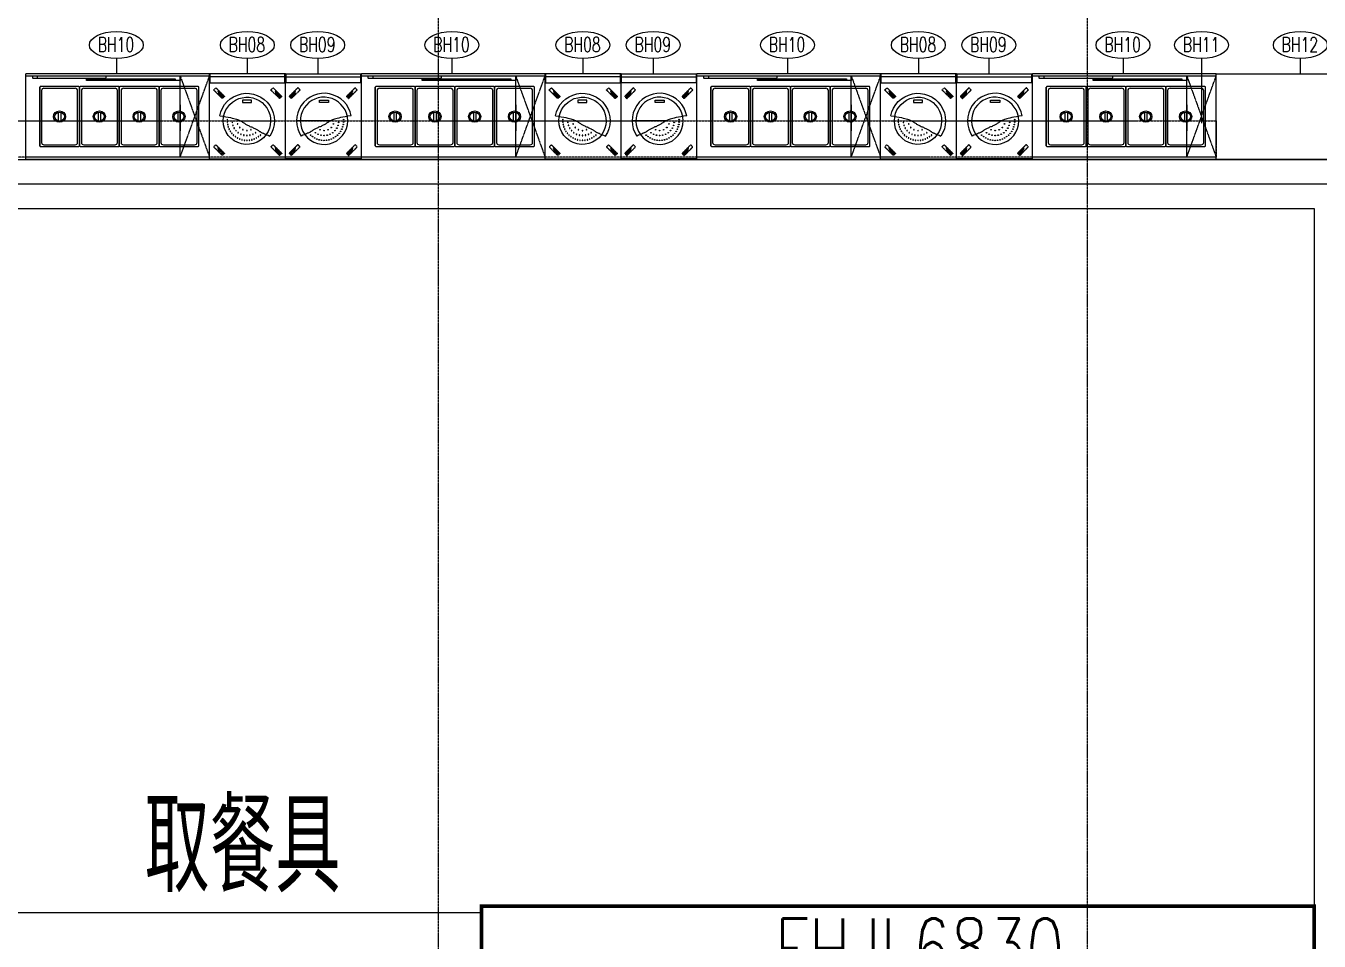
# Model space of a CAD drawing. Extents: x -12047294 to -5625356, y -1456591 to -622873.
# Drawn here: x -6036006 to -6025445, y -733309 to -725833 of the extents above; entities that cross this region are included whole.
import ezdxf

# ---------------------------------------------------------------- set-up
doc = ezdxf.new("R2010")
doc.units = 0
doc.header["$LTSCALE"] = 10
doc.header["$MEASUREMENT"] = 0
for name, pattern in [('__DASH', [0.35, 0.25, -0.1]), ('DASH', [0.35, 0.25, -0.1]), ('DASHED', [0.75, 0.5, -0.25]), ('DOTE', [2.42, 2, -0.2, 0.02, -0.2])]:
    doc.linetypes.add(name, pattern=pattern)
for name, color, linetype in [('A-Fur', 156, 'Continuous'), ('A-TEXTDOOR', 181, 'Continuous'), ('A-TextRoom', 7, 'Continuous'), ('A-卷帘垂壁', 151, 'Continuous'), ('CURTWALL', 4, 'Continuous'), ('DOTE', 9, 'DOTE'), ('EQUIP', 1, 'Continuous'), ('FUR-家俱-活动', 156, 'Continuous'), ('Iteam', 4, 'Continuous')]:
    doc.layers.add(name, color=color, linetype=linetype)
doc.styles.add('_TCH_WINDOW', font='tjromans.shx', dxfattribs={"width": 0.7, "height": 3.5, "bigfont": 'tjhztxt.shx'})
doc.styles.add('SHZF-注释', font='romanc.shx', dxfattribs={"width": 0.8, "bigfont": 'shzf-hz.shx'})
doc.styles.add('注解汉字', font='tjromans.shx', dxfattribs={"width": 0.75, "bigfont": 'tjhztxt.shx'})

# ---------------------------------------------------------------- blocks, each defined once
blk = doc.blocks.new('A$C73061956')
at = {"layer": 'FUR-家俱-活动', "elevation": 100}
blk.add_lwpolyline([(18994, 17030), (18994, 16130), (14744, 16130), (14744, 17030)], close=True, dxfattribs=at)
blk = doc.blocks.new('A$C756F5376')
at = {"layer": 'A-卷帘垂壁', "linetype": 'DASHED', "const_width": 30}
blk.add_lwpolyline([(17700, -2910), (17700, -2050), (24500, -2050), (24500, -2910)], dxfattribs=at)
at = {"layer": 'A-TEXTDOOR', "style": '_TCH_WINDOW', "width": 0.705882}
blk.add_text('FHJL6830', height=510, dxfattribs=at).set_placement((20097, -2660, 0))
blk = doc.blocks.new('nfc')
at = {"layer": 'EQUIP'}
for p, q in [((0, 0), (0, -620)), ((0, 0), (620, 0)), ((620, 0), (620, -620)), ((0, -620), (0, -695)), ((0, -620), (620, -620)), ((620, -620), (620, -695)), ((620, -695), (0, -695)), ((615, -670), (5, -670))]:
    blk.add_line(p, q, dxfattribs=at)
at = {"layer": 'EQUIP', "color": 8, "linetype": 'DASH', "ltscale": 0.2}
for p, q in [((103, -32), (69, -66)), ((107, -36), (69, -75)), ((112, -41), (69, -83)), ((116, -45), (69, -92)), ((571, -32), (537, -66)), ((575, -36), (537, -75)), ((579, -41), (537, -83)), ((584, -45), (537, -92)), ((103, -498), (69, -532)), ((107, -502), (69, -540)), ((112, -506), (69, -549)), ((116, -510), (69, -557)), ((571, -498), (537, -532)), ((575, -502), (537, -540)), ((579, -506), (537, -549)), ((584, -510), (537, -557))]:
    blk.add_line(p, q, dxfattribs=at)
at = {"layer": 'EQUIP', "color": 8}
for p, q in [((251, -311), (530, -311)), ((256, -309), (530, -309)), ((280, -309), (280, -311)), ((305, -309), (305, -311)), ((330, -309), (330, -311)), ((355, -309), (355, -311)), ((380, -309), (380, -311)), ((405, -309), (405, -311)), ((430, -309), (430, -311)), ((455, -309), (455, -311)), ((480, -309), (480, -311)), ((505, -309), (505, -311)), ((530, -309), (530, -311)), ((3, -620), (3, -695)), ((5, -620), (5, -695)), ((615, -620), (615, -695)), ((617, -620), (617, -695))]:
    blk.add_line(p, q, dxfattribs=at)
at = {"layer": 'EQUIP', "color": 8, "linetype": 'DASH', "ltscale": 0.2}
for points in [[(104, -26), (34, -97), (51, -115), (122, -44)], [(572, -26), (501, -97), (519, -115), (590, -44)], [(104, -492), (34, -562), (51, -580), (122, -509)], [(572, -492), (501, -562), (519, -580), (590, -509)]]:
    blk.add_lwpolyline(points, close=True, dxfattribs=at)
at = {"layer": 'EQUIP', "color": 8}
blk.add_lwpolyline([(84, -351), (110, -347), (132, -343), (152, -339), (170, -336), (185, -332), (198, -329), (209, -326), (219, -323), (228, -320), (235, -318), (241, -316), (247, -313), (252, -311), (257, -308), (261, -306), (266, -303), (270, -300), (275, -297), (279, -294), (284, -290), (289, -287), (294, -284), (300, -280), (305, -277), (311, -274), (317, -271), (324, -268), (330, -265), (337, -262), (343, -260), (350, -257), (356, -254), (362, -251), (369, -248), (375, -245), (380, -242), (386, -239), (391, -237), (395, -234), (399, -231), (403, -229), (406, -226), (409, -224), (412, -222), (415, -220), (418, -218), (422, -216), (425, -214), (430, -212), (435, -210), (441, -208), (448, -205), (456, -202), (466, -197), (478, -192), (492, -184)], dxfattribs=at)
blk.add_lwpolyline([(268, -480), (268, -460), (342, -460), (342, -480)], close=True, dxfattribs=at)
for centre in [(182, -208), (195, -193), (211, -181), (228, -170), (234, -213), (246, -161), (256, -200), (265, -155), (280, -193), (285, -151), (305, -150), (305, -190), (325, -151), (330, -193), (345, -155), (354, -200), (364, -161), (376, -213), (382, -170), (399, -181), (415, -193), (145, -300), (148, -280), (153, -261), (160, -242), (170, -224), (186, -297), (191, -273), (201, -250), (216, -230), (229, -285), (246, -256), (272, -237), (305, -230), (338, -237), (145, -320)]:
    blk.add_circle(centre, 2.56, dxfattribs=at)
for radius, start, end in [(225, 190.5263, 33.9056), (193, 35.5663, 190.0051), (193, 190.0051, 35.5663)]:
    blk.add_arc((305, -310), radius, start, end, dxfattribs=at)
blk = doc.blocks.new('LXX10422774')
at = {"layer": 'EQUIP'}
blk.add_blockref('nfc', (-330, 311.25), dxfattribs=at)
blk = doc.blocks.new('A$C2CD672AE')
at = {"layer": 'EQUIP'}
for p, q in [((1500, 700), (0, 700)), ((0, 0), (0, 700)), ((1500, 0), (1500, 700)), ((113, 110), (113, 589)), ((113, 589), (113, 110)), ((433, 594), (118, 594)), ((438, 110), (438, 589)), ((438, 589), (438, 110)), ((758, 594), (443, 594)), ((763, 110), (763, 589)), ((763, 589), (763, 110)), ((1083, 594), (768, 594)), ((1088, 110), (1088, 589)), ((1088, 589), (1088, 110)), ((1408, 594), (1093, 594)), ((1413, 110), (1413, 589)), ((118, 106), (433, 106)), ((443, 106), (758, 106)), ((768, 106), (1083, 106)), ((1093, 106), (1408, 106)), ((1500, 0), (0, 0))]:
    blk.add_line(p, q, dxfattribs=at)
at = {"layer": 'EQUIP', "color": 8, "linetype": 'DASH', "ltscale": 0.5}
for p, q in [((1500, 681), (0, 681)), ((53, 680), (53, 663)), ((53, 663), (655, 663)), ((655, 680), (93, 680)), ((93, 680), (93, 663)), ((495, 643), (495, 659)), ((495, 659), (1220, 659)), ((1260, 643), (495, 643)), ((655, 663), (655, 680)), ((1220, 659), (1220, 643)), ((1260, 659), (1260, 643)), ((1500, 18), (0, 18))]:
    blk.add_line(p, q, dxfattribs=at)
at = {"layer": 'EQUIP', "color": 8, "linetype": 'DASH', "ltscale": 0.3}
for p, q in [((1260, 18), (1260, 681)), ((1260, 681), (1500, 18)), ((1260, 18), (1500, 681)), ((1260, 449), (1260, 232))]:
    blk.add_line(p, q, dxfattribs=at)
at = {"layer": 'EQUIP', "color": 8}
for p, q in [((128, 562), (128, 138)), ((403, 580), (148, 580)), ((423, 138), (423, 562)), ((453, 562), (453, 138)), ((728, 580), (473, 580)), ((748, 138), (748, 562)), ((778, 562), (778, 138)), ((1053, 580), (798, 580)), ((1073, 138), (1073, 562)), ((1103, 562), (1103, 138)), ((1378, 580), (1123, 580)), ((1398, 138), (1398, 562)), ((265, 385), (265, 314)), ((285, 385), (285, 314)), ((590, 385), (590, 314)), ((610, 385), (610, 314)), ((915, 385), (915, 314)), ((935, 385), (935, 314)), ((1240, 385), (1240, 314)), ((1260, 385), (1260, 314)), ((148, 120), (403, 120)), ((473, 120), (728, 120)), ((798, 120), (1053, 120)), ((1123, 120), (1378, 120))]:
    blk.add_line(p, q, dxfattribs=at)
at = {"layer": 'EQUIP'}
for centre, major_axis, start_param, end_param in [((118, 589), (5, 0), 1.570796, 3.141593), ((433, 589), (-5, 0), 3.141593, 4.712389), ((443, 589), (5, 0), 1.570796, 3.141593), ((758, 589), (-5, 0), 3.141593, 4.712389), ((768, 589), (5, 0), 1.570796, 3.141593), ((1083, 589), (-5, 0), 3.141593, 4.712389), ((1093, 589), (5, 0), 1.570796, 3.141593), ((1408, 589), (-5, 0), 3.141593, 4.712389), ((118, 110), (-5, 0), 0, 1.570796), ((433, 110), (5, 0), 4.712389, 6.283185), ((443, 110), (-5, 0), 0, 1.570796), ((758, 110), (5, 0), 4.712389, 6.283185), ((768, 110), (-5, 0), 0, 1.570796), ((1083, 110), (5, 0), 4.712389, 6.283185), ((1093, 110), (-5, 0), 0, 1.570796), ((1408, 110), (5, 0), 4.712389, 6.283185)]:
    blk.add_ellipse(centre, major_axis=major_axis, ratio=0.921053, start_param=start_param, end_param=end_param, dxfattribs=at)
at = {"layer": 'EQUIP', "color": 8}
for centre, major_axis, start_param, end_param in [((148, 562), (20, 0), 1.570796, 3.141593), ((403, 562), (-20, 0), 3.141593, 4.712389), ((473, 562), (20, 0), 1.570796, 3.141593), ((728, 562), (-20, 0), 3.141593, 4.712389), ((798, 562), (20, 0), 1.570796, 3.141593), ((1053, 562), (-20, 0), 3.141593, 4.712389), ((1123, 562), (20, 0), 1.570796, 3.141593), ((1378, 562), (-20, 0), 3.141593, 4.712389), ((275, 350), (-50, 0), 4.712389, 10.995574), ((275, 350), (40, 0), 3.141593, 9.424778), ((600, 350), (-50, 0), 4.712389, 10.995574), ((600, 350), (40, 0), 3.141593, 9.424778), ((925, 350), (-50, 0), 4.712389, 10.995574), ((925, 350), (40, 0), 3.141593, 9.424778), ((1250, 350), (-50, 0), 4.712389, 10.995574), ((1250, 350), (40, 0), 3.141593, 9.424778), ((148, 138), (-20, 0), 0, 1.570796), ((403, 138), (20, 0), 4.712389, 6.283185), ((473, 138), (-20, 0), 0, 1.570796), ((728, 138), (20, 0), 4.712389, 6.283185), ((798, 138), (-20, 0), 0, 1.570796), ((1053, 138), (20, 0), 4.712389, 6.283185), ((1123, 138), (-20, 0), 0, 1.570796), ((1378, 138), (20, 0), 4.712389, 6.283185)]:
    blk.add_ellipse(centre, major_axis=major_axis, ratio=0.921053, start_param=start_param, end_param=end_param, dxfattribs=at)

msp = doc.modelspace()

# ---------------------------------------------------------------- linework, layer by layer
at = {"layer": 'CURTWALL'}
for points in [[(-6037936.1, -726923.4), (-6025086.1, -726923.4), (-6025086.1, -733973.4)], [(-6037936.1, -727123.4), (-6025286.1, -727123.4), (-6025286.1, -733973.4)], [(-6037936.1, -727323.4), (-6025486.1, -727323.4), (-6025486.1, -733973.4)]]:
    msp.add_lwpolyline(points, dxfattribs=at)
at = {"layer": 'DOTE', "linetype": 'DOTE'}
msp.add_line((-6027336.1, -756448.6), (-6027336.1, -655372.8), dxfattribs=at)
at = {"layer": 'DOTE'}
msp.add_line((-6032636.1, -756373.6), (-6032636.1, -721473.4), dxfattribs=at)
at = {"layer": 'EQUIP'}
msp.add_lwpolyline([(-6026286.1, -726223.6), (-6025086.1, -726223.6), (-6025086.1, -726923.4), (-6026286.1, -726923.4)], close=True, dxfattribs=at)
at = {"layer": 'EQUIP', "color": 3, "linetype": '__DASH'}
msp.add_lwpolyline([(-6026286.1, -726905), (-6037246.1, -726905), (-6037246.1, -726608.6), (-6026286.1, -726608.6)], close=True, dxfattribs=at)
at = {"layer": 'Iteam'}
for p, q in [((-6035267, -726099.2, 0), (-6035267, -726223.6)), ((-6034197.9, -726099.2, 0), (-6034197.9, -726223.6)), ((-6033623.1, -726099.2, 0), (-6033623.1, -726223.6)), ((-6032527, -726099.2, 0), (-6032527, -726223.6)), ((-6031457.9, -726099.2, 0), (-6031457.9, -726223.6)), ((-6030883.1, -726099.2, 0), (-6030883.1, -726223.6)), ((-6029787, -726099.2, 0), (-6029787, -726223.6)), ((-6028717.9, -726099.2, 0), (-6028717.9, -726223.6)), ((-6028143.1, -726099.2, 0), (-6028143.1, -726223.6)), ((-6027047, -726099.2, 0), (-6027047, -726223.6)), ((-6026405.4, -726099.2, 0), (-6026405.4, -726626.4)), ((-6025599.1, -726099.2, 0), (-6025599.1, -726223.6))]:
    msp.add_line(p, q, dxfattribs=at)
for centre in [(-6035267, -725989.2, 0), (-6034197.9, -725989.2, 0), (-6033623.1, -725989.2, 0), (-6032527, -725989.2, 0), (-6031457.9, -725989.2, 0), (-6030883.1, -725989.2, 0), (-6029787, -725989.2, 0), (-6028717.9, -725989.2, 0), (-6028143.1, -725989.2, 0), (-6027047, -725989.2, 0), (-6026405.4, -725989.2, 0), (-6025599.1, -725989.2, 0)]:
    msp.add_ellipse(centre, major_axis=(220, 0), ratio=0.5, dxfattribs=at)

# ---------------------------------------------------------------- block references
at = {"layer": 'A-Fur', "rotation": 179.9999999999998}
msp.add_blockref('A$C73061956', (-6017542, -716943.9, -100), dxfattribs=at)
at = {"layer": 'A-卷帘垂壁', "linetype": 'DASHED'}
msp.add_blockref('A$C756F5376', (-6049986.1, -730973.4), dxfattribs=at)
at = {"layer": 'EQUIP'}
for p in [(-6036006.2, -726923.4), (-6033266.2, -726923.4), (-6030526.2, -726923.4), (-6027786.2, -726923.4)]:
    msp.add_blockref('A$C2CD672AE', p, dxfattribs=at)
at = {"layer": 'EQUIP', "xscale": -1, "rotation": 180}
for p in [(-6034176.1, -726607.3), (-6031436.1, -726607.3), (-6028696.1, -726607.3)]:
    msp.add_blockref('LXX10422774', p, dxfattribs=at)
at = {"layer": 'EQUIP', "rotation": 180}
for p in [(-6033596.1, -726607.3), (-6030856.1, -726607.3), (-6028116.1, -726607.3)]:
    msp.add_blockref('LXX10422774', p, dxfattribs=at)

# ---------------------------------------------------------------- texts
at = {"layer": 'A-TextRoom', "style": '注解汉字', "width": 0.75}
msp.add_text('取餐具', height=750, dxfattribs=at).set_placement((-6035038.5, -732910.1))
at = {"layer": 'Iteam', "style": 'SHZF-注释', "width": 0.7}
for s, p in [('BH10', (-6035420.2, -726046.1)), ('BH08', (-6034351.1, -726046.1)), ('BH09', (-6033776.3, -726046.1)), ('BH10', (-6032680.2, -726046.1)), ('BH08', (-6031611.1, -726046.1)), ('BH09', (-6031036.3, -726046.1)), ('BH10', (-6029940.2, -726046.1)), ('BH08', (-6028871.1, -726046.1)), ('BH09', (-6028296.3, -726046.1)), ('BH10', (-6027200.2, -726046.1)), ('BH11', (-6026558.6, -726046.1)), ('BH12', (-6025752.4, -726046.1))]:
    msp.add_text(s, height=120, dxfattribs=at).set_placement(p)

doc.saveas('drawing.dxf')
